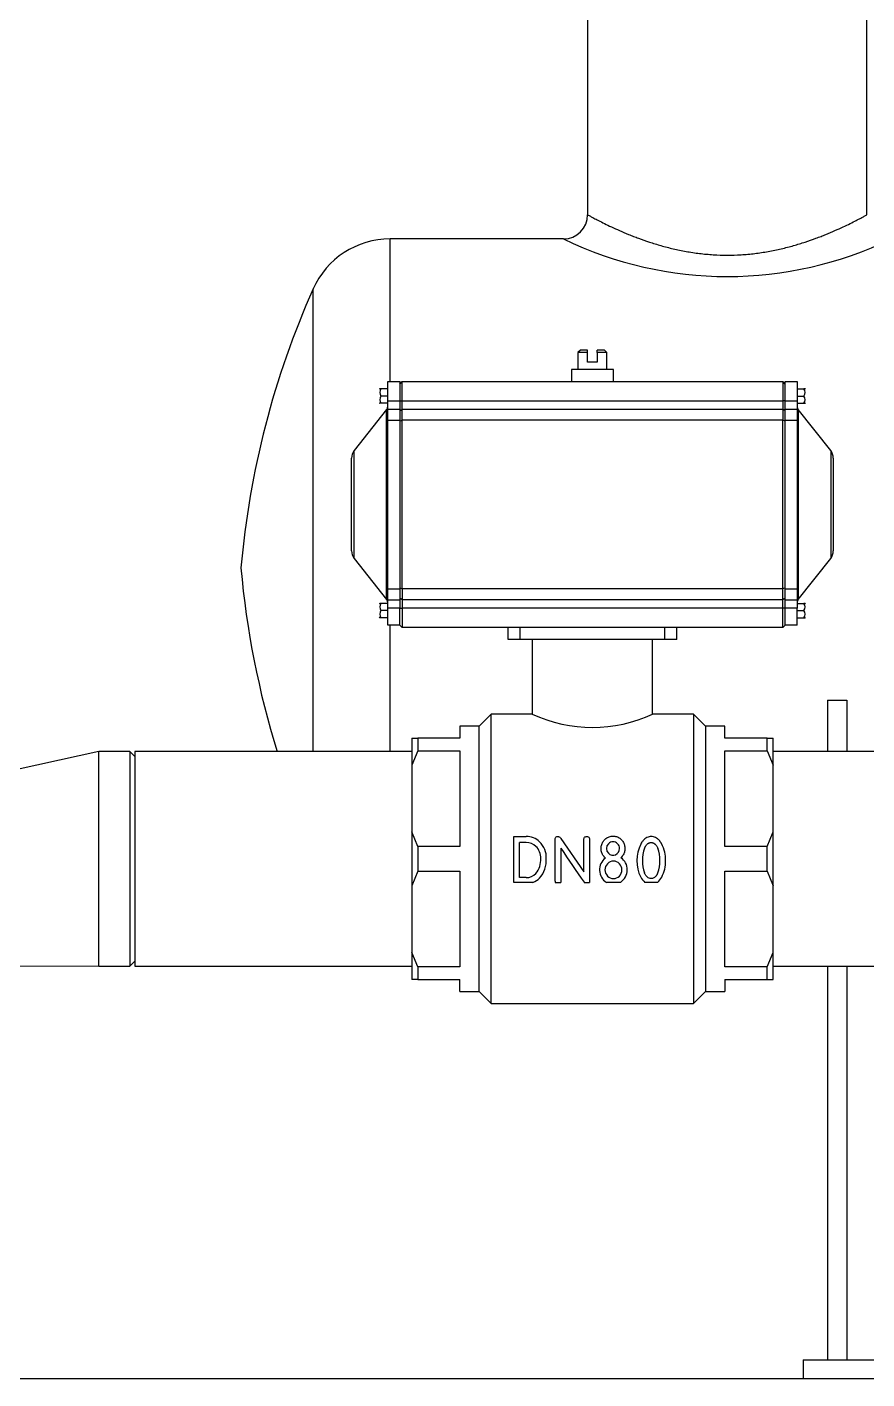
# Model space of a CAD drawing. Extents: x -681219 to -550379, y -242630 to -158199.
# Drawn here: x -638525 to -637872, y -177529 to -176480 of the extents above; entities that cross this region are included whole.
import ezdxf

# ---------------------------------------------------------------- set-up
doc = ezdxf.new("R2010")
doc.units = 0
doc.header["$LTSCALE"] = 1000
for name, color, linetype in [('$TD_AUDIT_GENERATED_(1F71)', 7, 'CONTINUOUS'), ('$TD_AUDIT_GENERATED_(2AE)', 7, 'CONTINUOUS'), ('$TD_AUDIT_GENERATED_(2C06)', 7, 'CONTINUOUS'), ('05R22-3', 7, 'CONTINUOUS'), ('偏心异径接头DN80×65_GB', 7, 'CONTINUOUS'), ('气动球阀DN80(耐高温)', 7, 'CONTINUOUS')]:
    doc.layers.add(name, color=color, linetype=linetype)

msp = doc.modelspace()

# ---------------------------------------------------------------- linework, layer by layer
at = {"layer": '$TD_AUDIT_GENERATED_(1F71)', "color": 7, "linetype": 'Continuous'}
msp.add_line((-638441.4446, -177205.6862), (-638440.8835, -177205.6862), dxfattribs=at)
at = {"layer": '$TD_AUDIT_GENERATED_(2AE)', "color": 7, "linetype": 'Continuous'}
msp.add_line((-636437.6186, -177529.2551), (-638948.5508, -177529.2551), dxfattribs=at)
at = {"layer": '$TD_AUDIT_GENERATED_(2C06)', "color": 7, "linetype": 'Continuous'}
for p, q in [((-638440.8835, -177042.4055), (-638440.8835, -177208.8658)), ((-638225.7943, -177042.4055), (-638440.8835, -177042.4055)), ((-637769.9504, -177042.4055), (-637945.2432, -177042.4055)), ((-638440.8835, -177208.8658), (-638225.7943, -177208.8658)), ((-637945.2432, -177208.8658), (-637769.9504, -177208.8658))]:
    msp.add_line(p, q, dxfattribs=at)
at = {"layer": '05R22-3', "color": 7, "linetype": 'Continuous'}
for p, q in [((-638089.2595, -176427.6245), (-638089.2595, -176625.9006)), ((-637872.3, -176625.8806), (-637872.3, -176427.6245)), ((-638242.6274, -176755.3082), (-638242.6274, -176644.584)), ((-638107.9317, -176644.584), (-638242.6274, -176644.584)), ((-638302.4339, -177042.4055), (-638302.4339, -176683.4294)), ((-638242.6274, -177042.4055), (-638242.6274, -176944.2126)), ((-637903.0304, -177002.452), (-637888.0677, -177002.452)), ((-637903.0304, -177002.452), (-637903.0304, -177042.4055)), ((-637888.0677, -177002.452), (-637888.0677, -177042.4055)), ((-637903.0304, -177208.8658), (-637903.0304, -177514.2924)), ((-637888.0677, -177208.8658), (-637888.0677, -177514.2924)), ((-637921.7338, -177514.2924), (-637697.293, -177514.2924)), ((-637921.7338, -177514.2924), (-637921.7338, -177529.2551))]:
    msp.add_line(p, q, dxfattribs=at)
for centre, radius, start, end in [((-638107.963, -176625.8806), 18.7034, 270.0001727, 359.9998995), ((-638242.6274, -176710.0459), 65.4619, 90, 156.0088555), ((-637980.7797, -176381.8626), 291.8872, 244.1684267, 295.8315733), ((-637682.3085, -176959.4122), 678.7651, 156.0088555, 174.9687813), ((-637682.3085, -176840.3588), 678.7651, 185.0312187, 197.3175922)]:
    msp.add_arc(centre, radius, start, end, dxfattribs=at)
msp.add_open_spline([(-638089.2595, -176625.8806), (-638089.2595, -176625.8806), (-638089.2607, -176625.88), (-638088.157, -176626.4857), (-638084.5952, -176628.3824), (-638080.9283, -176630.2873), (-638076.3223, -176632.601), (-638070.8451, -176635.235), (-638064.5562, -176638.0977), (-638058.6814, -176640.5945), (-638053.6441, -176642.6018), (-638048.3872, -176644.6004), (-638041.3862, -176647.0614), (-638032.3906, -176649.8308), (-638022.866, -176652.305), (-638012.8696, -176654.3822), (-638002.4547, -176655.9637), (-637991.7531, -176656.9544), (-637980.9159, -176657.2968), (-637970.0604, -176656.9712), (-637959.3325, -176655.9915), (-637948.8754, -176654.4162), (-637938.8158, -176652.3355), (-637929.2395, -176649.8512), (-637920.2168, -176647.0757), (-637913.2037, -176644.6122), (-637907.9164, -176642.6024), (-637902.8695, -176640.5909), (-637897.0138, -176638.1019), (-637890.7284, -176635.2417), (-637885.2514, -176632.608), (-637880.6547, -176630.2991), (-637876.9958, -176628.399), (-637873.4143, -176626.4923), (-637872.3, -176625.8807), (-637872.3, -176625.8806)], degree=3, knots=[0.4999420705, 0.4999420705, 0.4999420705, 0.4999420705, 0.5000016258, 0.5312565257, 0.5468261997, 0.5625095096, 0.5781534287, 0.593740517, 0.6094183985, 0.6250633902, 0.6328485742, 0.6406297664, 0.6562427797, 0.6719300298, 0.6874642403, 0.702970874, 0.7186242767, 0.7342662246, 0.7497789247, 0.7653732019, 0.781084726, 0.7966807676, 0.81233371, 0.8280354517, 0.843641915, 0.8592951155, 0.8671655078, 0.8749960663, 0.8905721355, 0.906152543, 0.9218579669, 0.9374552857, 0.9529639959, 0.9685557941, 1, 1, 1, 1], dxfattribs=at)
at = {"layer": '偏心异径接头DN80×65_GB', "color": 7, "linetype": 'Continuous'}
for p, q in [((-638468.9386, -177042.4055), (-638579.2887, -177066.6264)), ((-638468.9386, -177208.8658), (-638468.9386, -177042.4055)), ((-638444.6242, -177042.4055), (-638468.9386, -177042.4055)), ((-638444.6242, -177042.4055), (-638444.6242, -177208.8658)), ((-638440.8835, -177046.1461), (-638444.6242, -177042.4055)), ((-638568.0077, -177208.7818), (-638468.9386, -177208.8658)), ((-638468.9386, -177208.8658), (-638444.6242, -177208.8658)), ((-638444.6242, -177208.8658), (-638440.8835, -177205.1251))]:
    msp.add_line(p, q, dxfattribs=at)
at = {"layer": '气动球阀DN80(耐高温)', "color": 7, "linetype": 'Continuous'}
for p, q in [((-638094.8705, -176730.9937), (-638096.7408, -176732.8641)), ((-638089.2595, -176732.8641), (-638096.7408, -176732.8641)), ((-638096.7408, -176732.8641), (-638096.7408, -176745.9565)), ((-638089.2595, -176730.9937), (-638094.8705, -176730.9937)), ((-638089.2595, -176732.8641), (-638089.2595, -176730.9937)), ((-638089.2595, -176740.3454), (-638089.2595, -176732.8641)), ((-638076.1671, -176730.9937), (-638081.7781, -176730.9937)), ((-638081.7781, -176732.8641), (-638081.7781, -176730.9937)), ((-638074.2967, -176732.8641), (-638081.7781, -176732.8641)), ((-638081.7781, -176732.8641), (-638081.7781, -176740.3454)), ((-638074.2967, -176732.8641), (-638076.1671, -176730.9937)), ((-638074.2967, -176745.9565), (-638074.2967, -176732.8641)), ((-638069.1533, -176745.9565), (-638101.8843, -176745.9565)), ((-638101.8843, -176745.9565), (-638101.8843, -176755.3082)), ((-638081.7781, -176740.3454), (-638089.2595, -176740.3454)), ((-638069.1533, -176755.3082), (-638069.1533, -176745.9565)), ((-638244.4977, -176755.3082), (-638235.146, -176755.3082)), ((-638244.4977, -176770.138), (-638244.4977, -176755.3082)), ((-638235.146, -176757.1785), (-638233.2757, -176755.3082)), ((-638235.146, -176755.3082), (-638235.146, -176770.138)), ((-638233.2757, -176755.3082), (-637937.7619, -176755.3082)), ((-638233.2757, -176770.138), (-638233.2757, -176755.3082)), ((-637935.8915, -176757.1785), (-637937.7619, -176755.3082)), ((-637937.7619, -176755.3082), (-637937.7619, -176770.138)), ((-637935.8915, -176755.3082), (-637926.5398, -176755.3082)), ((-637935.8915, -176770.138), (-637935.8915, -176755.3082)), ((-637926.5398, -176755.3082), (-637926.5398, -176770.138)), ((-638250.6699, -176760.9192), (-638251.0439, -176761.2933)), ((-638249.8018, -176760.9192), (-638250.6699, -176760.9192)), ((-638244.4977, -176760.9192), (-638249.8018, -176760.9192)), ((-638244.4977, -176766.5302), (-638249.8018, -176766.5302)), ((-637926.5398, -176760.9192), (-637921.2357, -176760.9192)), ((-637926.5398, -176766.5302), (-637921.2357, -176766.5302)), ((-637920.3677, -176760.9192), (-637921.2357, -176760.9192)), ((-637919.9936, -176761.2933), (-637920.3677, -176760.9192)), ((-638245.3024, -176776.9012), (-638270.5411, -176808.8702)), ((-638251.0439, -176771.7672), (-638250.6699, -176772.1412)), ((-638249.8018, -176772.1412), (-638250.6699, -176772.1412)), ((-638244.4977, -176772.1412), (-638249.8018, -176772.1412)), ((-638245.3024, -176924.4899), (-638245.3024, -176776.9012)), ((-638244.4977, -176770.138), (-638235.146, -176770.138)), ((-638244.4977, -176776.7506), (-638244.4977, -176770.138)), ((-638244.4977, -176776.7506), (-638235.146, -176776.7506)), ((-638244.4977, -176785.2336), (-638244.4977, -176776.7506)), ((-638235.146, -176770.138), (-638233.2757, -176770.138)), ((-638235.146, -176770.138), (-638235.146, -176776.7506)), ((-638235.146, -176778.0732), (-638233.2757, -176776.7506)), ((-638235.146, -176776.7506), (-638235.146, -176785.2336)), ((-638233.2757, -176770.138), (-637937.7619, -176770.138)), ((-638233.2757, -176776.7506), (-638233.2757, -176770.138)), ((-638233.2757, -176776.7506), (-637937.7619, -176776.7506)), ((-638233.2757, -176785.2336), (-638233.2757, -176776.7506)), ((-637935.8915, -176770.138), (-637937.7619, -176770.138)), ((-637937.7619, -176770.138), (-637937.7619, -176776.7506)), ((-637935.8915, -176778.0732), (-637937.7619, -176776.7506)), ((-637937.7619, -176776.7506), (-637937.7619, -176785.2336)), ((-637935.8915, -176770.138), (-637926.5398, -176770.138)), ((-637935.8915, -176776.7506), (-637935.8915, -176770.138)), ((-637935.8915, -176776.7506), (-637926.5398, -176776.7506)), ((-637935.8915, -176785.2336), (-637935.8915, -176776.7506)), ((-637926.5398, -176770.138), (-637926.5398, -176776.7506)), ((-637926.5398, -176772.1412), (-637921.2357, -176772.1412)), ((-637926.5398, -176776.7506), (-637926.5398, -176785.2336)), ((-637925.7351, -176776.9012), (-637925.7351, -176924.4899)), ((-637900.4964, -176808.8702), (-637925.7351, -176776.9012)), ((-637921.2357, -176772.1412), (-637920.3677, -176772.1412)), ((-637920.3677, -176772.1412), (-637919.9936, -176771.7672)), ((-638244.4977, -176785.2336), (-638235.146, -176785.2336)), ((-638244.4977, -176916.1575), (-638244.4977, -176785.2336)), ((-638235.146, -176786.0083), (-638233.2757, -176785.2336)), ((-638235.146, -176785.2336), (-638235.146, -176916.1575)), ((-637937.7619, -176785.2336), (-638233.2757, -176785.2336)), ((-638233.2757, -176916.1575), (-638233.2757, -176785.2336)), ((-637935.8915, -176786.0083), (-637937.7619, -176785.2336)), ((-637937.7619, -176916.1575), (-637937.7619, -176785.2336)), ((-637935.8915, -176785.2336), (-637926.5398, -176785.2336)), ((-637935.8915, -176916.1575), (-637935.8915, -176785.2336)), ((-637926.5398, -176785.2336), (-637926.5398, -176916.1575)), ((-638270.5411, -176892.5209), (-638270.5411, -176808.8702)), ((-637900.4964, -176808.8702), (-637900.4964, -176892.5209)), ((-638272.5528, -176886.7261), (-638272.5528, -176814.6649)), ((-637898.4847, -176814.6649), (-637898.4847, -176886.7261)), ((-638270.5411, -176892.5209), (-638245.3024, -176924.4899)), ((-637925.7351, -176924.4899), (-637900.4964, -176892.5209)), ((-638235.146, -176915.3827), (-638233.2757, -176916.1575)), ((-637935.8915, -176915.3827), (-637937.7619, -176916.1575)), ((-638244.4977, -176916.1575), (-638235.146, -176916.1575)), ((-638244.4977, -176924.6405), (-638244.4977, -176916.1575)), ((-638244.4977, -176924.6405), (-638235.146, -176924.6405)), ((-638244.4977, -176931.2531), (-638244.4977, -176924.6405)), ((-638235.146, -176916.1575), (-638235.146, -176924.6405)), ((-638233.2757, -176924.6405), (-638235.146, -176923.3179)), ((-638235.146, -176924.6405), (-638235.146, -176931.2531)), ((-637937.7619, -176916.1575), (-638233.2757, -176916.1575)), ((-638233.2757, -176916.1575), (-638233.2757, -176924.6405)), ((-637937.7619, -176924.6405), (-638233.2757, -176924.6405)), ((-638233.2757, -176924.6405), (-638233.2757, -176931.2531)), ((-637937.7619, -176924.6405), (-637937.7619, -176916.1575)), ((-637935.8915, -176923.3179), (-637937.7619, -176924.6405)), ((-637937.7619, -176931.2531), (-637937.7619, -176924.6405)), ((-637935.8915, -176916.1575), (-637926.5398, -176916.1575)), ((-637935.8915, -176924.6405), (-637935.8915, -176916.1575)), ((-637935.8915, -176924.6405), (-637926.5398, -176924.6405)), ((-637935.8915, -176931.2531), (-637935.8915, -176924.6405)), ((-637926.5398, -176916.1575), (-637926.5398, -176924.6405)), ((-637926.5398, -176924.6405), (-637926.5398, -176931.2531)), ((-638250.6699, -176927.3795), (-638251.0439, -176927.7536)), ((-638249.8018, -176927.3795), (-638250.6699, -176927.3795)), ((-638244.4977, -176927.3795), (-638249.8018, -176927.3795)), ((-638244.4977, -176932.9905), (-638249.8018, -176932.9905)), ((-638235.146, -176931.2531), (-638244.4977, -176931.2531)), ((-638244.4977, -176944.2126), (-638244.4977, -176931.2531)), ((-638235.146, -176931.2531), (-638233.2757, -176931.2531)), ((-638235.146, -176944.2126), (-638235.146, -176931.2531)), ((-637937.7619, -176931.2531), (-638233.2757, -176931.2531)), ((-638233.2757, -176931.2531), (-638233.2757, -176946.0829)), ((-637935.8915, -176931.2531), (-637937.7619, -176931.2531)), ((-637937.7619, -176946.0829), (-637937.7619, -176931.2531)), ((-637926.5398, -176931.2531), (-637935.8915, -176931.2531)), ((-637935.8915, -176944.2126), (-637935.8915, -176931.2531)), ((-637926.5398, -176927.3795), (-637921.2357, -176927.3795)), ((-637926.5398, -176944.2126), (-637926.5398, -176931.2531)), ((-637926.5398, -176932.9905), (-637921.2357, -176932.9905)), ((-637920.3677, -176927.3795), (-637921.2357, -176927.3795)), ((-637919.9936, -176927.7536), (-637920.3677, -176927.3795)), ((-638251.0439, -176938.2275), (-638250.6699, -176938.6015)), ((-638249.8018, -176938.6015), (-638250.6699, -176938.6015)), ((-638244.4977, -176938.6015), (-638249.8018, -176938.6015)), ((-638235.146, -176944.2126), (-638244.4977, -176944.2126)), ((-638235.146, -176944.2126), (-638233.2757, -176946.0829)), ((-637937.7619, -176946.0829), (-638233.2757, -176946.0829)), ((-638150.9807, -176955.4346), (-638150.9807, -176946.0829)), ((-638141.629, -176955.4346), (-638141.629, -176946.0829)), ((-638029.4086, -176955.4346), (-638029.4086, -176946.0829)), ((-638020.0569, -176955.4346), (-638020.0569, -176946.0829)), ((-637935.8915, -176944.2126), (-637937.7619, -176946.0829)), ((-637926.5398, -176944.2126), (-637935.8915, -176944.2126)), ((-637926.5398, -176938.6015), (-637921.2357, -176938.6015)), ((-637921.2357, -176938.6015), (-637920.3677, -176938.6015)), ((-637920.3677, -176938.6015), (-637919.9936, -176938.2275)), ((-638141.629, -176955.4346), (-638150.9807, -176955.4346)), ((-638029.4086, -176955.4346), (-638141.629, -176955.4346)), ((-638132.2773, -176955.4346), (-638132.2773, -177013.4152)), ((-638038.7603, -177013.4152), (-638038.7603, -176955.4346)), ((-638020.0569, -176955.4346), (-638029.4086, -176955.4346)), ((-638164.0731, -177013.4152), (-638173.4248, -177022.7669)), ((-638164.0731, -177237.856), (-638164.0731, -177013.4152)), ((-638132.2773, -177013.4152), (-638164.0731, -177013.4152)), ((-638006.9645, -177013.4152), (-638038.7603, -177013.4152)), ((-638006.9645, -177013.4152), (-638006.9645, -177237.856)), ((-637997.6128, -177022.7669), (-638006.9645, -177013.4152)), ((-638188.3875, -177022.7669), (-638188.3875, -177032.1186)), ((-638173.4248, -177022.7669), (-638188.3875, -177022.7669)), ((-638173.4248, -177228.5043), (-638173.4248, -177022.7669)), ((-637997.6128, -177022.7669), (-637997.6128, -177228.5043)), ((-637982.65, -177022.7669), (-637997.6128, -177022.7669)), ((-637982.65, -177032.1186), (-637982.65, -177022.7669)), ((-638225.7943, -177032.1186), (-638225.7943, -177052.9482)), ((-638225.7943, -177032.1186), (-638221.1185, -177032.1186)), ((-638188.3875, -177032.1186), (-638221.1185, -177032.1186)), ((-638221.1185, -177032.1186), (-638221.1185, -177041.7637)), ((-637949.9191, -177032.1186), (-637982.65, -177032.1186)), ((-637949.9191, -177032.1186), (-637945.2432, -177032.1186)), ((-637949.9191, -177041.7637), (-637949.9191, -177032.1186)), ((-637945.2432, -177052.9482), (-637945.2432, -177032.1186)), ((-638221.1185, -177041.7637), (-638225.7943, -177052.9482)), ((-638221.1185, -177041.7637), (-638188.3875, -177041.7637)), ((-638188.3875, -177041.7637), (-638188.3875, -177115.9905)), ((-637982.65, -177115.9905), (-637982.65, -177041.7637)), ((-637982.65, -177041.7637), (-637949.9191, -177041.7637)), ((-637949.9191, -177041.7637), (-637945.2432, -177052.9482)), ((-638225.7943, -177052.9482), (-638225.7943, -177104.8059)), ((-637945.2432, -177104.8059), (-637945.2432, -177052.9482)), ((-638221.1185, -177115.9905), (-638225.7943, -177104.8059)), ((-638225.7943, -177104.8059), (-638225.7943, -177146.4653)), ((-638146.4511, -177143.8999), (-638146.4511, -177108.3938)), ((-638146.4511, -177108.3938), (-638136.9457, -177108.3939)), ((-638142.1212, -177140.2152), (-638142.1212, -177112.98)), ((-638114.476, -177143.0848), (-638114.476, -177110.469)), ((-638110.0692, -177109.7774), (-638092.1856, -177135.7572)), ((-638092.1856, -177135.7572), (-638092.1856, -177110.6228)), ((-638087.7532, -177110.6228), (-638087.7532, -177143.136)), ((-637949.9191, -177115.9905), (-637945.2432, -177104.8059)), ((-637945.2432, -177146.4653), (-637945.2432, -177104.8059)), ((-638188.3875, -177115.9905), (-638221.1185, -177115.9905)), ((-638221.1185, -177115.9905), (-638221.1185, -177135.2807)), ((-638110.0436, -177117.4637), (-638110.0436, -177143.0848)), ((-637949.9191, -177115.9905), (-637982.65, -177115.9905)), ((-637949.9191, -177135.2807), (-637949.9191, -177115.9905)), ((-638221.1185, -177135.2807), (-638225.7943, -177146.4653)), ((-638221.1185, -177135.2807), (-638188.3875, -177135.2807)), ((-638188.3875, -177135.2807), (-638188.3875, -177209.5075)), ((-637982.65, -177209.5075), (-637982.65, -177135.2807)), ((-637982.65, -177135.2807), (-637949.9191, -177135.2807)), ((-637949.9191, -177135.2807), (-637945.2432, -177146.4653)), ((-638225.7943, -177146.4653), (-638225.7943, -177198.323)), ((-638131.669, -177143.8999), (-638146.4511, -177143.8999)), ((-638136.8945, -177140.2151), (-638142.1212, -177140.2152)), ((-638114.476, -177143.0848), (-638114.3929, -177143.8999)), ((-638114.3929, -177143.8999), (-638110.1269, -177143.8999)), ((-638110.0436, -177143.0848), (-638110.1269, -177143.8999)), ((-638091.9807, -177143.8536), (-638091.9478, -177143.8999)), ((-638091.9478, -177143.8999), (-638087.8167, -177143.8999)), ((-638087.7532, -177143.136), (-638087.8167, -177143.8999)), ((-638063.8242, -177143.8999), (-638074.6509, -177143.8999)), ((-638035.0113, -177143.8999), (-638044.7307, -177143.8999)), ((-637945.2432, -177198.323), (-637945.2432, -177146.4653)), ((-638221.1185, -177209.5075), (-638225.7943, -177198.323)), ((-638225.7943, -177198.323), (-638225.7943, -177219.1526)), ((-637949.9191, -177209.5075), (-637945.2432, -177198.323)), ((-637945.2432, -177219.1526), (-637945.2432, -177198.323)), ((-638188.3875, -177209.5075), (-638221.1185, -177209.5075)), ((-638221.1185, -177209.5075), (-638221.1185, -177219.1526)), ((-637949.9191, -177209.5075), (-637982.65, -177209.5075)), ((-637949.9191, -177219.1526), (-637949.9191, -177209.5075)), ((-638221.1185, -177219.1526), (-638225.7943, -177219.1526)), ((-638221.1185, -177219.1526), (-638188.3875, -177219.1526)), ((-638188.3875, -177228.5043), (-638188.3875, -177219.1526)), ((-637982.65, -177219.1526), (-637982.65, -177228.5043)), ((-637982.65, -177219.1526), (-637949.9191, -177219.1526)), ((-637949.9191, -177219.1526), (-637945.2432, -177219.1526)), ((-638188.3875, -177228.5043), (-638173.4248, -177228.5043)), ((-638173.4248, -177228.5043), (-638164.0731, -177237.856)), ((-638006.9645, -177237.856), (-637997.6128, -177228.5043)), ((-637997.6128, -177228.5043), (-637982.65, -177228.5043)), ((-638164.0731, -177237.856), (-638006.9645, -177237.856))]:
    msp.add_line(p, q, dxfattribs=at)
for centre, radius, start, end in [((-638245.6343, -176763.7247), 5.0238, 146.0519713, 213.9480287), ((-638245.6343, -176763.7247), 5.0238, 146.0519713, 213.9480287), ((-638245.6343, -176769.3357), 5.0238, 146.0519713, 213.9480287), ((-638245.6343, -176769.3357), 5.0238, 146.0519713, 213.9480287), ((-637925.4032, -176763.7247), 5.0238, 326.0519713, 33.9480287), ((-637925.4032, -176763.7247), 5.0238, 326.0519713, 33.9480287), ((-637925.4032, -176769.3357), 5.0238, 326.0519713, 33.9480287), ((-637925.4032, -176769.3357), 5.0238, 326.0519713, 33.9480287), ((-638248.2384, -176774.5833), 3.7407, 321.7098368, 0), ((-637922.7991, -176774.5833), 3.7407, 180, 218.2901632), ((-638263.2011, -176814.6649), 9.3517, 141.7098368, 180), ((-637907.8364, -176814.6649), 9.3517, 0, 38.2901632), ((-638263.2011, -176886.7261), 9.3517, 180, 218.2901632), ((-637907.8364, -176886.7261), 9.3517, 321.7098368, 0), ((-638248.2384, -176926.8078), 3.7407, 0, 38.2901632), ((-637922.7991, -176926.8078), 3.7407, 141.7098368, 180), ((-638245.6343, -176930.185), 5.0238, 146.0519713, 213.9480287), ((-638245.6343, -176930.185), 5.0238, 146.0519713, 213.9480287), ((-638245.6343, -176935.796), 5.0238, 146.0519713, 213.9480287), ((-638245.6343, -176935.796), 5.0238, 146.0519713, 213.9480287), ((-637925.4032, -176930.185), 5.0238, 326.0519713, 33.9480287), ((-637925.4032, -176930.185), 5.0238, 326.0519713, 33.9480287), ((-637925.4032, -176935.796), 5.0238, 326.0519713, 33.9480287), ((-637925.4032, -176935.796), 5.0238, 326.0519713, 33.9480287), ((-638085.5188, -176911.6583), 111.9858, 245.3206365, 294.6793595), ((-638139.5529, -177551.5865), 438.614, 89.6594278, 90.3354977), ((-638136.6652, -177123.2003), 14.8088, 46.8824035, 91.0853081), ((-638136.8939, -177123.82), 10.8399, 46.5431054, 90.2736518), ((-638138.2263, -177124.5796), 16.8838, 356.8454335, 46.2147614), ((-638069.2455, -177117.6302), 5.343, 136.1386222, 223.8613293), ((-638069.5238, -177117.2903), 4.9071, 43.2503303, 136.7495429), ((-638069.6343, -177117.5561), 5.171, 359.3201063, 44.5570525), ((-638022.4177, -177127.0458), 28.6355, 153.2533271, 206.5182232), ((-638055.4198, -177126.4153), 26.7045, 358.7016976, 27.3211228), ((-638137.869, -177124.7592), 12.1925, 356.5962488, 46.2525215), ((-638142.0243, -177126.5672), 16.3622, 320.5612778, 3.7988087), ((-638141.5726, -177126.9613), 20.2567, 317.6796825, 4.1120069), ((-636301.1559, -175898.7228), 2181.1474, 213.9701807, 214.8102468), ((-638068.4083, -177134.1807), 11.5513, 127.75268, 237.2876365), ((-638069.502, -177117.7986), 5.0417, 224.5017284, 2.0595257), ((-638069.23, -177133.8059), 10.7423, 358.0645338, 57.0517888), ((-638019.3827, -177127.0205), 27.3196, 159.4657956, 200.533517), ((-638057.0007, -177126.3733), 23.956, 358.5748497, 22.0323861), ((-638068.8597, -177134.1937), 6.9118, 136.4182079, 223.8889603), ((-638069.2291, -177133.8574), 6.4124, 43.6808178, 136.3190796), ((-638069.3112, -177134.1025), 6.6421, 358.9874713, 44.7210622), ((-638069.222, -177134.3482), 6.5531, 314.9570814, 1.1218832), ((-638069.7433, -177134.3323), 11.2506, 301.743319, 0.8334195), ((-638057.2475, -177127.5214), 24.2016, 338.0912077, 1.3076085), ((-638054.7809, -177127.7252), 26.0682, 332.3291089, 1.5492829), ((-638136.7079, -177130.3582), 9.8584, 268.9156938, 317.9481501), ((-638136.8169, -177130.4349), 14.4156, 290.9228628, 315.1610689), ((-638069.2163, -177134.6707), 6.3249, 223.0147205, 316.9853117), ((-638036.5445, -177133.8603), 12.9541, 207.4463549, 230.806772), ((-638043.2335, -177133.81), 13.0158, 309.1760792, 332.4451207)]:
    msp.add_arc(centre, radius, start, end, dxfattribs=at)
for points, knots in [([(-638114.4753, -177110.4691), (-638114.4548, -177110.0834), (-638114.4167, -177109.3896), (-638113.7544, -177108.5246), (-638112.9512, -177108.3216), (-638112.3346, -177108.3101), (-638111.813, -177108.3822), (-638111.2189, -177108.6239), (-638110.5875, -177109.1101), (-638110.2497, -177109.5449), (-638110.0692, -177109.7774)], [0, 0, 0, 0, 0.18267839, 0.328644697, 0.487177236, 0.557435835, 0.623237887, 0.736646918, 0.85923264, 1, 1, 1, 1]), ([(-638092.1856, -177110.6228), (-638092.1669, -177110.2798), (-638092.133, -177109.6569), (-638091.6828, -177108.8326), (-638090.8685, -177108.3634), (-638089.8331, -177108.275), (-638088.6983, -177108.4439), (-638087.8268, -177109.3894), (-638087.7794, -177110.1845), (-638087.7532, -177110.6229)], [0, 0, 0, 0, 0.141045015, 0.25622548, 0.37180978, 0.51099612, 0.678312017, 0.822642688, 1, 1, 1, 1]), ([(-638075.4807, -177125.0475), (-638075.8384, -177124.6952), (-638076.5388, -177124.0052), (-638077.386, -177122.8181), (-638078.0407, -177121.5538), (-638078.4881, -177120.2097), (-638078.7351, -177118.7955), (-638078.8059, -177116.8747), (-638078.4241, -177114.4701), (-638077.3151, -177112.3121), (-638076.0935, -177110.8363), (-638074.6807, -177109.5083), (-638072.5498, -177108.2989), (-638069.6552, -177107.8477), (-638066.7775, -177108.2222), (-638064.6128, -177109.3554), (-638063.1752, -177110.6097), (-638061.9049, -177112.0388), (-638060.7204, -177114.1564), (-638060.2682, -177116.5475), (-638060.2839, -177118.4693), (-638060.5569, -177120.3511), (-638061.4115, -177122.6462), (-638062.7207, -177124.0674), (-638063.3875, -177124.7913)], [0, 0, 0, 0, 0.032649411, 0.063937906, 0.094521307, 0.125100839, 0.155892956, 0.187821451, 0.250316284, 0.312681397, 0.343957718, 0.375403623, 0.439269103, 0.500270618, 0.563166092, 0.625125214, 0.6564188, 0.687656264, 0.749968794, 0.812494172, 0.844366288, 0.875125361, 0.936392204, 1, 1, 1, 1]), ([(-638031.6943, -177114.1586), (-638031.7855, -177113.9949), (-638031.9589, -177113.6838), (-638032.2226, -177113.25), (-638032.4696, -177112.8673), (-638032.6995, -177112.5321), (-638032.9109, -177112.2405), (-638033.1026, -177111.9891), (-638033.5059, -177111.4841), (-638034.1323, -177110.7952), (-638035.2179, -177109.8568), (-638036.5451, -177109.0473), (-638038.1775, -177108.5068), (-638039.8537, -177108.3386), (-638041.5474, -177108.504), (-638043.2245, -177109.0805), (-638044.5554, -177109.932), (-638045.6203, -177110.8864), (-638046.4059, -177111.7688), (-638047.2267, -177112.8673), (-638047.7019, -177113.6719), (-638047.9893, -177114.1584)], [0, 0, 0, 0, 0.026786809, 0.050932699, 0.072603397, 0.091944976, 0.109084896, 0.124133159, 0.137183546, 0.201575224, 0.256986854, 0.342009897, 0.421733347, 0.500073934, 0.580327226, 0.662266615, 0.750547254, 0.80400513, 0.866468675, 0.919247634, 1, 1, 1, 1]), ([(-638044.9665, -177117.4377), (-638044.8968, -177117.2799), (-638044.7692, -177116.9877), (-638044.5757, -177116.5911), (-638044.4042, -177116.2642), (-638044.256, -177116.0005), (-638044.133, -177115.7939), (-638043.8929, -177115.4091), (-638043.526, -177114.8901), (-638042.9988, -177114.3029), (-638042.4911, -177113.8586), (-638041.9913, -177113.521), (-638041.4795, -177113.267), (-638040.9575, -177113.0943), (-638040.4272, -177112.9926), (-638040.0709, -177112.9842), (-638039.893, -177112.98)], [0, 0, 0, 0, 0.072052154, 0.133204069, 0.184368034, 0.226308158, 0.259647558, 0.28487685, 0.415932933, 0.524727233, 0.613969538, 0.69717269, 0.775884817, 0.851648806, 0.925922509, 1, 1, 1, 1]), ([(-638039.893, -177112.98), (-638039.7931, -177112.983), (-638039.594, -177112.989), (-638039.2971, -177113.0225), (-638039.0032, -177113.0749), (-638038.7127, -177113.1485), (-638038.4256, -177113.2436), (-638038.1422, -177113.3609), (-638037.8626, -177113.5011), (-638037.5871, -177113.6648), (-638037.3157, -177113.8528), (-638037.0487, -177114.0658), (-638036.687, -177114.3944), (-638036.2272, -177114.8995), (-638035.7509, -177115.5636), (-638035.2503, -177116.4014), (-638034.9693, -177117.0088), (-638034.7942, -177117.3867)], [0, 0, 0, 0, 0.041797547, 0.083389227, 0.124951845, 0.166681947, 0.208793852, 0.251516887, 0.295092001, 0.339768031, 0.385797913, 0.433435134, 0.482930663, 0.590723548, 0.719410258, 0.825396469, 1, 1, 1, 1]), ([(-638034.7937, -177136.5518), (-638034.87, -177136.7207), (-638035.015, -177137.0452), (-638035.2459, -177137.502), (-638035.4734, -177137.9133), (-638035.6979, -177138.2819), (-638035.9181, -177138.6112), (-638036.133, -177138.9044), (-638036.3417, -177139.1644), (-638036.5434, -177139.3942), (-638036.9729, -177139.8421), (-638037.6818, -177140.4158), (-638038.7778, -177140.8906), (-638040.0365, -177141.0472), (-638041.4563, -177140.8018), (-638042.5977, -177140.0847), (-638043.4, -177139.2731), (-638043.9526, -177138.5395), (-638044.4952, -177137.6392), (-638044.7951, -177136.9789), (-638044.9666, -177136.603)], [0, 0, 0, 0, 0.038968815, 0.074776308, 0.107665527, 0.137864143, 0.16558399, 0.191020677, 0.214353293, 0.235744271, 0.255339413, 0.344934597, 0.425281218, 0.502606186, 0.607871808, 0.720390446, 0.77910851, 0.847539264, 0.913154959, 1, 1, 1, 1])]:
    msp.add_open_spline(points, degree=3, knots=knots, dxfattribs=at)

doc.saveas('drawing.dxf')
